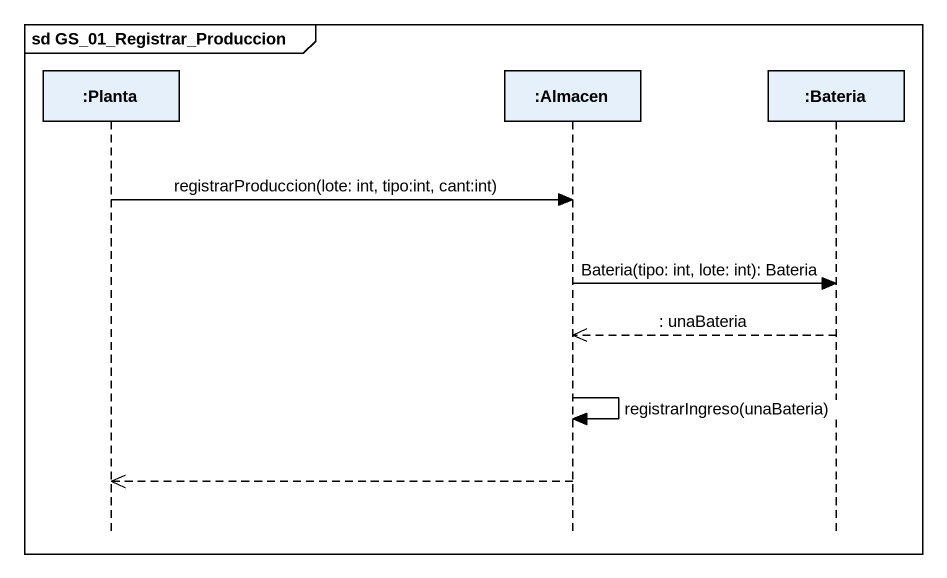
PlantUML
@startuml
mainframe sd GS_01_Registrar_Produccion
hide footbox
participant ":Planta" as Planta
participant ":Almacen" as Almacen
participant ":Bateria" as Bateria

Planta -> Almacen : registrarProduccion(lote: int, tipo:int, cant:int)
Almacen -> Bateria : Bateria(tipo: int, lote: int): Bateria
Bateria -->> Almacen : : unaBateria
Almacen -> Almacen : registrarIngreso(unaBateria)
Almacen -->> Planta
@enduml
